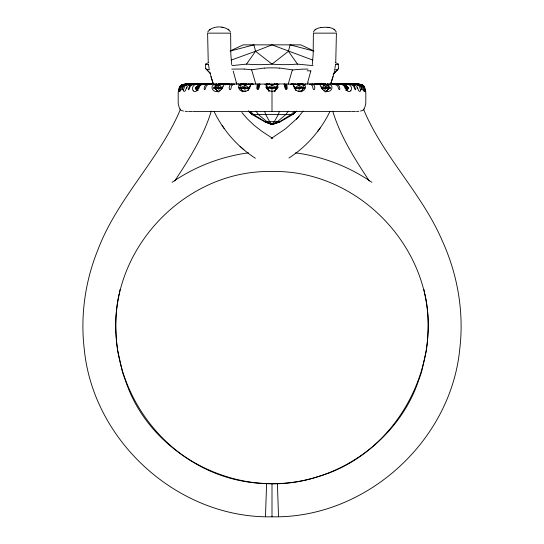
<?xml version="1.0" encoding="UTF-8"?>
<svg xmlns="http://www.w3.org/2000/svg" width="544" height="544" viewBox="0 0 544 544"><rect width="100%" height="100%" fill="white"/><g stroke="black" fill="none" stroke-linecap="round" stroke-linejoin="round"><path stroke-width="0.82" d="M187.272 84.028L186.701 84.028A22.61 22.42 -43.1 0 0 184.62 84.3L184.253 84.368A10.846 10.785 -50.8 0 0 183.444 84.578L180.567 86.544L179.622 90.61M190.121 84.585L190.121 83.946L187.904 84.028L187.918 84.578M196.234 84.585L196.234 83.946L191.93 84.062L189.7 85.265L192.44 84.062M197.397 84.028L198.478 84.048M198.016 84.048L199.335 84.048M200.117 84.028L194.752 84.15A17.619 16.34 89.8 0 0 193.766 84.32L190.876 85.619A4.066 3.767 -89.1 0 0 190.21 86.401C187.102 95.384 188.36 83.776 192.535 84.436A15.79 14.64 -89.8 0 1 193.977 84.157L196.234 83.946M205.646 84.028L206.87 84.048M209.936 84.585L209.936 83.946L203.878 83.946L203.884 84.612M232.336 85.15L232.336 83.946L231.404 84.15A15.144 5.95 -90 0 0 230.663 84.497C227.351 87.169 230.534 93.813 231.404 86.401A4.073 1.591 -89.7 0 1 231.683 85.605L232.676 84.449M236.32 84.028L236.837 84.048M251.042 84.028L259.094 83.946L258.992 87.067M284.104 84.585L284.104 83.946L276.794 83.946L276.808 84.619M285.838 87.618L285.838 88.278L286.423 88.148L286.042 87.747M285.865 88.142L285.865 87.761M286.09 88.284L286.09 87.625M295.365 89.862L295.29 87.645L293.699 86.217M296.371 88.169L296.371 87.781L294.222 87.781L294.222 88.169L295.29 88.312L305.068 88.114L303.477 87.645L296.371 87.781M298.54 88.169L298.54 87.781M300.628 88.169L300.628 87.781M302.58 88.169L302.58 87.781M301.308 91.834L303.477 88.312L303.912 85.265L302.607 84.055L297.602 84.041L296.16 84.633M304.307 88.169L304.307 87.781M305.748 84.028L305.232 84.048M325.353 84.585L325.353 84.109M332.629 84.585L332.629 83.946L327.182 83.946L327.209 85.224M337.634 84.028L336.41 84.048M339.633 84.64L341.013 84.041L345.161 84.048M346.48 84.028L346.841 84.048M347.038 84.585L347.045 83.946L342.584 84.048M353.525 84.585L353.525 83.946C351.71 84.748 350.363 83.545 347.766 83.946L347.766 84.585M356.082 84.578L356.082 83.946L356.606 83.946L341.523 84.041M356.986 84.048L362.392 84.905M187.918 84.075L187.068 83.953L187.918 83.946A22.522 22.222 59 0 0 185.817 84.279L185.484 84.368A10.86 10.724 71.1 0 0 184.674 84.565L181.948 86.367L180.329 90.61M192.957 84.062C191.678 84.708 190.339 83.538 188.394 84.116A15.735 15.504 89.6 0 0 186.055 84.551L184.008 85.619A4.073 4.005 -88 0 0 183.308 86.401L182.022 89.835M197.996 90.528C188.034 86.727 209.154 83.341 198.839 84.048M205.605 68.462L210.236 73.27L205.605 68.462L205.618 64.124L208.59 62.519M309.733 84.585L309.733 83.946L310.733 84.17A15.579 6.12 -89.9 0 1 311.324 84.442M330.643 88.169L322.021 88.318L322.021 87.652L324.544 85.279L324.938 84.068L325.931 84.055L329.331 86.217C326.815 84.014 322.796 83.259 319.736 84.667M323.082 88.176L320.79 86.856M324.108 88.128L326.046 87.659L330.643 87.788M325.101 88.176L325.101 87.795M326.93 88.176L326.93 87.795M328.501 88.176L328.501 87.795M325.999 91.895L329.174 88.318L328.182 85.272M329.759 88.176L329.759 87.788M344.848 83.973L344.298 83.946L344.304 84.905M346.106 90.386L348.527 88.318L345.766 88.128L347.058 87.659C350.18 87.305 347.623 89.413 346.004 90.528M346.46 88.176L346.46 87.795M347.568 88.176L347.575 87.795M348.31 88.176L348.31 87.788M348.527 88.318L348.527 87.652L343.393 84.068L340.496 84.041M357.32 88.169L357.197 87.645L357.048 88.312M334.064 84.585L334.064 83.946L340.122 84.068M354.885 84.408L353.403 84.055L356.177 84.062L358.714 85.265C357.877 85.211 354.158 82.838 353.879 84.585M349.874 84.354L347.766 83.946M199.702 84.075L203.504 84.041L200.607 84.068L196.221 87.169M199.702 83.973L199.152 84.048M208.848 84.048L216.818 83.946L216.056 84.028M271.952 84.062L271.946 91.412M330.439 83.973L329.827 84M338.701 83.973L339.687 84.028M218.919 83.946L223.02 84.164M223.026 83.973L224.264 84.116M338.694 84.15L338.688 84.578M199.696 84.578L199.689 85.224A2.278 2.196 -84.1 0 0 199.73 85.7M243.923 84.558L243.936 83.946L225.495 84.028A21.876 9.874 78 0 0 224.556 84.476M267.206 83.973L259.631 84.123A16.98 2.081 89.9 0 0 259.44 84.381L259.1 85.619A4.073 0.49 -89.6 0 0 258.998 86.346C259.712 88.264 257.203 91.875 256.931 88.148M292.958 84.028L284.764 84.028A26.717 3.271 89.9 0 0 284.648 84.13L284.233 84.986M313.256 84.048L312.671 84.048M317.934 84.578L317.948 83.946L299.492 84.102M223.02 84.259L223.013 84.558M240.924 83.994L240.55 84.028M243.93 84.021L244.508 84.102M266.71 83.994L266.676 85.224A2.285 0.524 -88.3 0 0 266.784 86.952M267.206 84.068L267.192 84.558M216.818 84.123L216.791 85.224M240.924 84.075L240.89 85.224A2.285 1.061 -88.1 0 0 240.87 85.469M292.76 84.021L292.747 84.578M364.378 90.61L363.433 86.544L360.556 84.572A10.846 10.785 50.8 0 0 359.747 84.374L359.38 84.293A22.61 22.42 43.1 0 0 357.299 84.041L356.082 83.946A22.522 22.222 -59 0 1 358.183 84.279L358.516 84.368A10.86 10.724 -71.1 0 1 359.326 84.565L362.052 86.367L363.671 90.61M427.87 334.458C433.745 248.363 358.258 169.497 272 171.523C185.742 169.497 110.255 248.363 116.13 334.458M178.874 89.848L179.989 86.618M265.465 516.671L266.608 483.521C170.734 481.882 98.892 386.566 119.129 293.978M287.076 88.06L287.035 86.401A4.073 0.53 -89.4 0 0 286.96 85.564L286.634 84.442A16.157 1.979 89.9 0 0 286.443 84.157C286.11 83.518 285.763 87.128 286.443 87.067M248.635 89.862L248.71 87.645L250.301 86.217M183.682 89.27L184.674 86.19L187.272 84.572A10.826 10.608 -61.8 0 1 188.061 84.395M287.069 88.148C286.817 91.841 284.308 88.325 284.995 86.401A4.073 0.49 89.6 0 0 284.906 85.564L284.906 83.946M427.346 342.094L427.849 335.22M335.757 62.111L336.416 33.143L313.385 33.143L313.16 54.597L312.27 64.614M183.525 111.044A15.518 15.518 0 0 1 182.077 110.704L181.9 110.602A4.76 4.76 0 0 1 179.588 108.916L178.337 104.203A43.928 43.928 0 0 1 178.194 102.095L178.194 93.262A46.424 46.424 0 0 1 178.276 91.834L179.432 86.918M426.353 350.458L427.292 342.856M362.08 89.821L361.039 86.401L358.673 84.687A15.198 14.974 89.6 0 0 355.96 84.13L356.177 84.062M335.532 64.287L334.914 68.53M426.217 351.213L421.525 372.123M344.318 86.863L344.644 85.272L343.393 84.068L342.319 84.021M119.428 292.468L120.074 289.456M178.983 89.529L179.86 86.85M334.091 72.624L334.526 70.604M307.7 82.334L310.801 71.019M266.322 84.83L266.424 84.47M232.009 65.606L246.507 64.124L252.804 64.518A72.678 33.177 -4.7 0 0 272 64.131L288.436 51.279L290.081 44.853L313.8 51.061M277.678 87.373L276.957 88.992M248.091 90.637L248.71 88.312L249.778 88.169L249.778 87.781L238.932 87.822L240.523 88.312L248.71 88.312M333.044 76.602L331.092 82.831L333.594 74.61M298.697 91.412L299.594 87.645L298.173 84.062M288.136 84.327L292.373 69.836L279.643 68.048M186.667 87.829L186.803 88.305L186.952 87.645M330.813 83.742L331.235 82.396M421.321 372.858L416.16 387.28M211.276 111.194C203.667 135.98 189.788 158.175 175.59 179.642L174.665 181.016M207.726 31.974C212.146 25.194 226.046 25.255 230.493 31.974M313.507 31.974C314.514 29.009 318.063 28.07 320.804 27.547M279.405 111.377L278.344 114.539L274.462 121.387L272 124.528L264.574 121.659L252.062 114.546L248.356 111.044L252.062 114.546L292.808 114.539L296.494 111.132L292.767 114.539M275.114 91.406L276.168 87.645L277.773 85.265L277.379 84.055L266.546 84.055L265.139 84.646L266.546 84.055L269.742 84.041L277.154 87.781L276.168 88.305L266.73 88.162L267.709 87.645L276.168 87.645M268.784 91.406L267.709 87.645L266.125 85.265L266.608 84.062M185.851 89.264L187.326 86.19L189.836 84.572A10.873 10.384 77.8 0 1 190.618 84.361L190.89 84.306M197.805 86.85L198.41 85.272M250.573 84.572L249.444 88.434L247.323 90.624A6.528 6.242 -57.9 0 1 241.944 91.181A6.304 6.018 -53.7 0 1 241.325 90.943C238.979 89.984 237.483 86.53 239.496 84.572M180.642 108.875C159.521 159.433 117.348 198.22 97.913 249.778C85.184 281.16 80.226 315.69 84.279 349.35C93.398 441.905 178.758 518.738 272 516.8C365.242 518.738 450.602 441.905 459.721 349.35C464.222 312.406 457.66 274.496 442.231 240.713C421.954 193.263 383.037 156.529 363.358 108.875M218.001 91.895L214.826 88.318L215.818 85.272L218.069 84.055L229.629 84.041L230.758 84.64M415.854 387.981C392.115 446.658 329.827 486.492 266.608 483.507M276.882 87.876L276.672 88.291M266.519 84.238L265.139 84.646M329.922 111.486C320.79 130.349 306.592 146.622 288.973 157.998M274.258 91.834L276.168 88.305M213.357 88.169L221.979 88.318L224.087 84.572M245.827 84.062L244.406 87.645L245.303 91.412M324.326 91.134L326.046 87.659L324.544 85.279L323.041 84.068M307.163 84.048L308.217 82.538M179.874 86.618L180.132 86.401A4.073 4.066 -84 0 1 180.846 85.619L182.172 84.83M350.832 90.637C352.403 88.454 351.077 85.061 348.398 84.572M246.507 64.124L255.564 51.279L272 44.853L312.875 60.126M320.178 127.976L317.805 131.26M288.3 111.187L285.845 114.539L277.44 121.659L272 124.528L264.615 121.659L280.459 121.659L272 124.528L265.078 121.659L253.579 114.539L250.641 111.547M180.016 86.401L182.913 84.572A15.898 15.871 88.9 0 1 185.3 84.123M303.246 111.024L296.5 119.068L299.023 116.3M300.927 91.542L303.477 88.312M319.865 84.694L320.946 83.409L319.892 84.694A9.874 4.338 -83 0 0 319.722 84.51M221.354 89.284L220.075 90.454M338.395 68.687L333.234 74.324L338.395 68.687L338.382 64.124L335.41 62.519M297.187 118.32L285.6 128.744L271.123 138.557M345.889 89.508L347.058 88.318L347.058 87.659C347.276 85.952 339.939 83.878 343.529 83.946M294.168 111.547L291.169 114.539L279.725 121.659L272 124.528L265.152 121.659M196.86 90.63L199.872 85.891L201.722 84.572A10.418 8.296 80.1 0 1 202.239 84.415L202.341 84.368M325.543 91.895L329.174 88.318M242.692 91.834L240.523 88.312L240.088 85.265L241.393 84.055L246.398 84.041L247.84 84.633M215.818 85.272L214.717 86.217C217.185 83.98 221.224 83.273 224.264 84.667M220.959 84.068L214.826 87.652L213.357 87.788M172.108 182.315C194.766 166.668 221.177 156.482 248.472 152.857M210.052 29.233L209.229 29.804M315.84 29.233L315.01 29.804M257.958 87.747L257.577 88.148L258.162 88.278L258.162 87.618M295.29 87.645L300.336 84.062L302.607 84.055M197.894 90.386L195.473 88.318L199.002 88.176M223.21 86.856L220.918 87.795L214.826 87.652M195.473 88.318L195.473 87.652L201.77 84.068L200.471 83.946M206.781 69.686L209.719 69.265M292.808 114.539L280.418 121.659L272 124.528L269.368 123.094M267.709 87.645L274.196 84.062L277.379 84.055L278.8 84.646L277.481 84.238M313.242 84.64L315.364 84.034L319.151 84.034L320.559 84.633M240.523 87.645L247.996 84.062L253.008 84.041L241.393 84.055M275.502 122.733L272 124.528L266.886 121.659L258.434 114.546L256.006 111.187M219.266 84.048L216.886 85.252L218.069 84.055L219.062 84.068L219.456 85.279L221.979 87.652L221.979 88.318M314.371 84.653L315.568 84.048M213.969 84.572C211.337 85.51 211.46 89.291 213.663 90.637A6.65 5.522 -67.1 0 0 214.452 91.1A7.405 6.14 -68.2 0 0 216.628 91.562A7.46 6.188 -69.3 0 0 217.07 91.555A7.072 5.862 -69 0 0 220.096 90.501M189.122 84.007L185.286 85.265L187.823 84.062L190.597 84.055C188.972 85.279 188.557 83.654 190.121 83.946M350.853 84.653L352.138 84.055M230.119 50.939L243.27 44.853L300.73 44.853L313.881 50.939M240.598 84.646L241.958 84.048M290.197 84.646L291.557 84.048M181.608 84.905L187.014 84.048M185.286 85.265L188.081 84.062M185.184 84.66L186.599 84.062M207.08 69.523L207.536 69.367M223.441 84.633L224.849 84.034L229.629 84.041M205.85 84.66L209.202 84.048M345.807 84.653L347.228 84.055L348.582 84.538M322.218 84.572L323.762 84.143A26.37 18.911 -89.9 0 1 324.408 84.048L324.544 84.028M323.66 84.572L324.414 84.313M279.813 121.659L272 124.528L269.6 121.625L265.71 114.546L264.649 111.377M241.21 84.531L242.529 84.041M290.809 84.531C295.27 82.62 299.635 85.666 303.477 87.645M231.125 60.126L255.564 51.279L272 64.124A72.4 33.048 4.7 0 0 289.619 64.58L297.493 64.124L312.793 65.613A34.551 13.376 15.9 0 0 313.092 65.64M204.184 84.524L205.537 84.041L212.208 84.034L209.848 84.048M245.058 84.517L246.398 84.041M296.004 84.062L293.311 85.02A10.819 1.618 -85.9 0 0 293.277 84.755M195.418 84.538L196.772 84.055L198.193 84.653M222.856 84.068L219.456 85.279L217.954 87.659L219.674 91.134M335.369 84.538C339.918 82.851 344.821 84.946 348.527 87.652M195.602 84.572C192.923 85.061 191.597 88.454 193.168 90.637M188.333 84.538L189.768 84.055M192.855 84.538L194.283 84.055M219.035 84.524L220.47 84.041M240.088 85.265L243.664 84.062L248.71 87.645M268.308 84.517L269.742 84.041L266.125 85.265M315.33 84.538L316.764 84.055L325.931 84.055L327.121 85.252L324.734 84.048M341.421 84.524L344.311 84.048M195.473 87.652L199.002 87.788M230.2 51.061L253.919 44.853L255.564 51.279M188.061 84.368L188.387 84.306A22.358 21.719 -50.3 0 1 190.502 84.068L191.706 83.946M300.07 84L300.077 84.612M244.188 69.074A76.548 43.275 17.5 0 1 248.805 69.482L251.627 69.782L264.357 68.034M334.254 69.584L337.219 69.972M319.736 84.116L325.081 83.946M210.052 84.089L207.883 84.687L206.666 85.619A4.073 2.91 -89.5 0 0 206.149 86.394C203.646 95.146 202.844 84 207.801 84.238A20.359 14.6 -89.9 0 1 208.454 84.109L209.936 83.946M320.545 27.588C325.693 27.01 333.54 26.527 336.274 31.974M185.334 84.096L185.973 84.041M204.313 84.028L205.299 83.946L205.312 84.578M332.629 83.946L335.152 84.048M337.13 84.048L338.354 84.028M338.858 84.048L340.122 83.946M345.522 84.048L346.467 83.973M231.71 69.088L244.168 69.034M186.177 84.028L185.178 84.116A15.368 15.348 -88.8 0 0 182.403 84.66M344.665 84.048L346.222 83.973M345.345 84.028L346.032 83.987M128.146 387.981C156.638 460.21 243.773 501.065 317.519 476.775C393.672 455.192 441.735 370.607 424.871 293.978M344.998 88.176L345.766 88.128M356.429 111.438L357.816 111.364A28.152 28.152 0 0 0 358.85 111.275M205.537 84.041L200.607 84.068L196.942 87.659L196.942 88.318L198.111 89.508M191.345 84.055L199.111 84.041L198.587 84.041M202.477 84.041L187.394 83.946M178.303 91.555L179.323 91.555M353.879 83.946L356.096 84.028M187.823 84.062L188.04 84.116A15.198 14.974 -89.6 0 0 185.32 84.66L182.961 86.401L181.927 89.855M334.111 84.034L331.792 84.034L342.849 84.048M345.413 84.041L344.889 84.041L352.655 84.055M351.043 84.062L352.07 84.062L354.3 85.265L351.56 84.062M257.557 87.067L257.978 87.067L257.584 84.123A16.157 1.979 -89.9 0 0 257.36 84.436L257.047 85.619A4.073 0.53 89.4 0 0 256.958 86.346L256.924 88.06M265.554 87.067L266.839 87.067M277.161 87.067L278.446 87.067M188.564 111.472L191.848 111.472M192.698 111.493L351.349 111.493M352.152 111.472L355.436 111.472M334.798 84.048L338.15 84.66M352.07 84.062L349.717 84.055L351.145 84.538M364.677 91.555L365.711 91.746M314.371 84.041L316.764 84.055M292.128 84.055L290.992 84.041L300.336 84.062L303.912 85.265M323.082 87.795L324.108 87.836M187.571 111.438L186.184 111.364A28.152 28.152 0 0 1 185.15 111.275M352.294 83.946L353.498 84.028A22.358 21.719 50.3 0 1 355.606 84.34L355.939 84.368M353.525 83.946L355.606 84.116A15.735 15.504 -89.6 0 1 357.945 84.551L359.992 85.619A4.073 4.005 88 0 1 360.692 86.401L361.998 89.862M347.045 83.946L349.248 84.15A17.619 16.34 -89.8 0 1 350.234 84.32L353.124 85.619A4.066 3.767 89.1 0 1 353.79 86.401C356.891 95.445 355.633 83.749 351.465 84.436A15.79 14.64 89.8 0 0 350.023 84.157L349.84 84.13M344.998 87.788L345.766 87.836M201.681 83.946L204.367 84.64M200.117 83.946L201.416 84.048M203.878 83.946L205.142 84.048M197.159 84.048L197.9 83.973M197.968 83.987L198.655 84.028M334.064 83.946L335.546 84.109A20.359 14.6 89.9 0 1 336.199 84.238C341.136 84 340.388 95.139 337.844 86.401A4.073 2.91 89.5 0 0 337.334 85.612L333.989 84.089M327.182 83.946L327.944 84.028M357.823 84.028L358.822 84.116A15.368 15.348 88.8 0 1 361.597 84.66M214.173 84L213.561 84.041M358.027 84.041L358.666 84.096M207.59 84.048L206.366 84.028M317.948 83.946L318.505 84.028A21.876 9.874 -78 0 1 319.444 84.476M219.456 84.028L219.592 84.048A26.37 18.911 89.9 0 1 220.238 84.143L221.782 84.572M295.528 152.857C322.823 156.482 349.234 166.668 371.892 182.315M327.651 27.356L328.977 27.547M221.864 27.356L223.455 27.588M353.11 84.306L353.382 84.361A10.873 10.384 -77.8 0 1 354.164 84.572L356.674 86.19L358.149 89.264M231.329 84.048L230.744 84.048M238.768 84.048L238.252 84.028M303.45 84.028L303.076 83.973L303.11 85.224A2.285 1.061 88.1 0 1 303.13 85.469M341.659 84.368L341.761 84.402A10.418 8.296 -80.1 0 1 342.271 84.592L344.128 85.891L347.14 90.63M219.586 84.313L220.34 84.572M227.236 84.055L228.67 84.538M201.151 84.048L202.579 84.524M275.658 84.517L274.224 84.041L277.773 85.265M354.232 84.055L355.667 84.538M323.53 84.041L324.965 84.524M208.631 84.538L207.278 84.055L202.926 84.068L199.356 85.272L199.682 86.863M321.144 84.068L329.174 87.652M338.463 84.041L339.816 84.524M297.602 84.041L298.942 84.517M247.996 84.062L250.689 85.02A10.819 1.618 85.9 0 1 250.723 84.755M251.872 84.055L253.191 84.531M301.471 84.041L302.79 84.531M342.312 84.055L345.59 85.272L347.779 87.169M277.399 84.075L278.793 84.646M357.401 84.062L358.816 84.66M355.919 84.062L358.714 85.265M302.042 84.048L303.402 84.646M252.443 84.048L253.803 84.646M284.104 83.946L284.396 84.15A16.98 2.081 -89.9 0 1 284.56 84.381L285.008 87.067M361.828 84.83L363.154 85.619A4.073 4.066 84 0 1 363.868 86.401L365.092 89.848M191.862 84.055L193.147 84.653M259.094 83.946L259.257 84.048A26.717 3.271 -89.9 0 1 259.352 84.13L259.767 84.986M330.031 84.572C332.663 85.51 332.54 89.291 330.337 90.637A6.65 5.522 67.1 0 1 329.548 91.1A7.405 6.14 68.2 0 1 327.372 91.562A7.46 6.188 69.3 0 1 326.93 91.555A7.072 5.862 69 0 1 323.904 90.501M228.432 84.048L229.629 84.653M272.66 138.4L262.181 131.526L254.266 125.412L247.289 118.803L241.856 112.479M311.324 84.449L312.31 85.619A4.073 1.591 89.7 0 1 312.603 86.387C313.432 93.813 316.669 87.183 313.337 84.504A15.144 5.95 90 0 0 312.644 84.17L311.664 83.946L311.664 85.15M334.771 29.804L333.948 29.233M228.99 29.804L228.16 29.233M255.367 158.25C237.606 146.832 223.258 130.472 214.071 111.479M323.925 90.454L322.646 89.284M319.913 84.572L321.973 88.339M240.026 146.384L243.916 149.75M304.504 84.572C306.517 86.53 305.021 89.984 302.675 90.943A6.304 6.018 53.7 0 1 302.063 91.202A6.528 6.242 57.9 0 1 296.67 90.63L294.556 88.434L293.427 84.572M214.826 88.318L218.457 91.895M221.15 84.612L220 83.422L221.143 84.619M240.523 88.312L243.073 91.542M288.436 51.279L297.493 64.124M224.291 128.649L222.088 125.419M369.335 181.016L368.41 179.642C354.212 158.175 340.333 135.98 332.724 111.194M267.328 88.291L267.118 87.876M236.035 82.477L236.946 83.892M267.043 88.992L266.322 87.373M267.709 88.305L269.253 91.127M364.568 86.918L365.697 91.535M127.84 387.28L122.679 372.858M345.59 85.272L346.195 86.85M277.576 84.47L277.678 84.83M210.956 76.602L212.908 82.831L209.909 72.624M212.765 82.396L213.187 83.742M251.627 69.782L255.911 84.306M233.199 71.019L236.3 82.334M122.475 372.123L117.783 351.213M295.29 88.312L295.909 90.637M423.926 289.456L424.572 292.468M209.086 68.53L208.468 64.287M231.73 64.614L230.84 54.597L230.636 33.143L207.604 33.143L208.243 62.111M116.708 342.856L117.647 350.458M365.718 91.78L365.718 91.834A46.424 46.424 0 0 1 365.806 93.262L365.806 102.095A43.928 43.928 0 0 1 365.663 104.203L364.371 108.882A4.76 4.76 0 0 1 362.093 110.582L361.91 110.67A15.518 15.518 0 0 1 360.475 111.044M116.151 335.22L116.654 342.094M365.126 89.848L363.834 86.19L361.087 84.572A15.898 15.871 -88.9 0 0 358.7 84.123M360.318 89.27L359.326 86.19L356.728 84.572A10.826 10.608 61.8 0 0 355.939 84.395M277.392 483.521L278.535 516.671M277.311 84.789L277.29 83.973M277.311 84.844L277.324 85.224A2.285 0.524 88.3 0 1 277.216 86.952M251.253 84.578L251.24 83.973M226.066 84.578L226.052 83.994M320.987 84.558L320.974 83.973M344.304 84.959L344.311 85.224A2.278 2.196 84.1 0 1 344.27 85.7M194.126 84.572L194.126 83.946M197.54 87.795L197.54 88.176M196.425 87.795L196.432 88.176M195.69 87.788L195.69 88.176M259.896 83.946L259.896 84.585M258.135 87.761L258.135 88.142M257.91 87.625L257.91 88.284M247.629 87.781L247.629 88.169M245.46 87.781L245.46 88.169M243.372 87.781L243.372 88.169M241.42 87.781L241.42 88.169M239.693 87.781L239.693 88.169M234.267 84.585L234.267 83.946L233.267 84.17A15.579 6.12 89.9 0 0 232.676 84.442M220.918 87.795L220.918 88.176M218.899 87.795L218.899 88.176M218.647 84.109L218.647 84.585M217.07 87.795L217.07 88.176M215.499 87.795L215.499 88.176M214.241 87.788L214.241 88.176M211.371 83.946L211.371 84.585M196.955 83.946L196.962 84.585M275.142 87.781L275.142 88.162M273.013 87.781L273.013 88.169M272 91.555L272 111.472M272 483.616L272 516.786M270.858 87.781L270.858 88.169M268.729 87.781L268.729 88.162M190.475 83.946L190.475 84.585M292.332 70.033A75.861 42.874 -17.4 0 1 308.094 69.088M264.377 68.129A63.131 39.175 0 0 1 279.623 68.136M307.136 70.802A30.77 15.286 -13.7 0 1 310.957 70.897M337.056 69.816A144.391 18.272 -46 0 1 337.246 69.945M205.952 64.539A172.516 8.214 -31.5 0 1 205.605 64.138A172.4 7.929 -31.5 0 0 208.434 64.246M338.402 64.138A172.455 8.072 31.5 0 1 335.56 64.24M245.004 84.211A11.329 3.72 -89 0 1 245.33 84.388M244.494 83.987A20.563 6.215 83.4 0 1 244.82 84.082M250.859 84.993A22.154 3.692 81 0 1 251.117 84.422M203.238 84.497A11.254 11.132 87.9 0 1 203.476 84.565M203.17 84.021A21.298 20.917 69.9 0 1 204.354 84.164M190.883 84.266A22.277 21.243 65.6 0 1 192.95 83.987M196.316 84.517A21.039 18.38 -60.6 0 1 198.594 84.164M202.327 84.32A21.107 16.857 72.7 0 1 204.292 83.926M225.107 84.218A11.757 7.623 -88.8 0 1 225.495 84.313M224.257 84.034A20.386 12.451 77.5 0 1 224.754 84.123M224.101 84.64A9.874 4.338 83 0 1 224.278 84.51M203.204 84.225A16.034 15.796 89.6 0 1 204.258 84.422M203.096 84.266A16.034 15.796 -89.7 0 1 204.32 84.517M179.819 87.081A3.978 2.965 -53.8 0 1 180.234 86.448M179.928 86.217A4.515 4.406 -46.3 0 1 181.628 84.959M298.67 84.388A11.329 3.72 89 0 1 298.996 84.211M299.18 84.082A20.563 6.215 -83.4 0 1 299.506 83.987M292.883 84.422A22.154 3.692 -81 0 1 293.141 84.993M340.524 84.565A11.254 11.132 -87.9 0 1 340.762 84.497M339.646 84.164A21.298 20.917 -69.9 0 1 340.83 84.021M351.05 83.987A22.277 21.243 -65.6 0 1 353.117 84.266M345.406 84.164A21.039 18.38 60.6 0 1 347.684 84.517M339.708 83.926A21.107 16.857 -72.7 0 1 341.673 84.32M318.505 84.313A11.757 7.623 88.8 0 1 318.893 84.218M319.246 84.123A20.386 12.451 -77.5 0 1 319.743 84.034M339.742 84.422A16.034 15.796 -89.6 0 1 340.796 84.225M339.68 84.517A16.034 15.796 89.7 0 1 340.904 84.266M363.766 86.448A3.978 2.965 53.8 0 1 364.181 87.081M362.372 84.959A4.515 4.406 46.3 0 1 364.072 86.217M303.477 84.218A21.454 6.202 78.5 0 1 304.252 84.653M304.239 84.592A10.832 3.264 82.2 0 1 304.511 84.85M277.494 84.32A15.456 0.796 82.2 0 1 277.528 84.408M277.413 86.564A4.638 0.476 -89.8 0 1 277.46 87.516M277.134 86.802A3.89 1.224 -74.6 0 1 277.059 87.326M277.726 86.931A4.23 2.808 -54 0 1 277.63 87.38M276.814 88.896A5.882 5.494 -24 0 1 272.02 91.338A5.882 5.494 24 0 1 267.186 88.896M364.521 91.263A5.345 0.734 80.4 0 1 363.657 90.331M360.482 89.461A5.318 1.972 69.7 0 1 360.454 90.018M360.604 90.44A5.766 1.741 74.5 0 1 358.108 89.767M347.704 84.456A10.635 9.513 69.4 0 1 348.378 84.646M350.846 90.664A6.596 3.359 76.2 0 1 350.411 91.12A7.317 3.699 77 0 1 349.132 91.555A7.364 3.72 77.8 0 1 348.813 91.548A7.052 3.556 77.7 0 1 347.126 90.705M327.964 84.211A21.066 12.43 72.2 0 1 329.528 84.606M329.569 84.524A10.513 6.433 78.2 0 1 330.018 84.721M322.51 89.447A4.984 3.59 59.7 0 1 321.796 88.448M347.548 86.258A2.305 2.156 88.9 0 1 347.351 86.598M285.396 85.864A6.902 0.428 86.7 0 1 285.246 84.313M285.824 84.735A6.888 0.836 -81.2 0 1 285.464 86.224M300.465 90.794A3.964 2.502 11.7 0 1 300.166 91.025M239.748 84.653A21.454 6.202 -78.5 0 1 240.523 84.218M239.489 84.85A10.832 3.264 -82.2 0 1 239.761 84.592M266.472 84.408A15.456 0.796 -82.2 0 1 266.506 84.32M266.54 87.516A4.638 0.476 89.8 0 1 266.587 86.564M266.941 87.326A3.89 1.224 74.6 0 1 266.866 86.802M266.37 87.38A4.23 2.808 54 0 1 266.274 86.931M180.343 90.331A5.345 0.734 -80.4 0 1 179.479 91.263M183.546 90.018A5.318 1.972 -69.7 0 1 183.518 89.461M185.892 89.767A5.766 1.741 -74.5 0 1 183.396 90.44M195.622 84.646A10.635 9.513 -69.4 0 1 196.296 84.456M193.154 90.664A6.596 3.359 -76.2 0 0 193.589 91.12A7.317 3.699 -77 0 0 194.868 91.555A7.364 3.72 -77.8 0 0 195.187 91.548A7.052 3.556 -77.7 0 0 196.874 90.705M214.472 84.606A21.066 12.43 -72.2 0 1 216.036 84.211M213.982 84.721A10.513 6.433 -78.2 0 1 214.431 84.524M222.204 88.448A4.984 3.59 -59.7 0 1 221.49 89.447M196.649 86.598A2.305 2.156 -88.9 0 1 196.452 86.258M258.754 84.313A6.902 0.428 -86.7 0 1 258.604 85.864M258.536 86.224A6.888 0.836 81.2 0 1 258.176 84.735M243.834 91.025A3.964 2.502 -11.7 0 1 243.535 90.794M225.107 84.816L223.985 83.558L225.073 84.816"/></g></svg>
